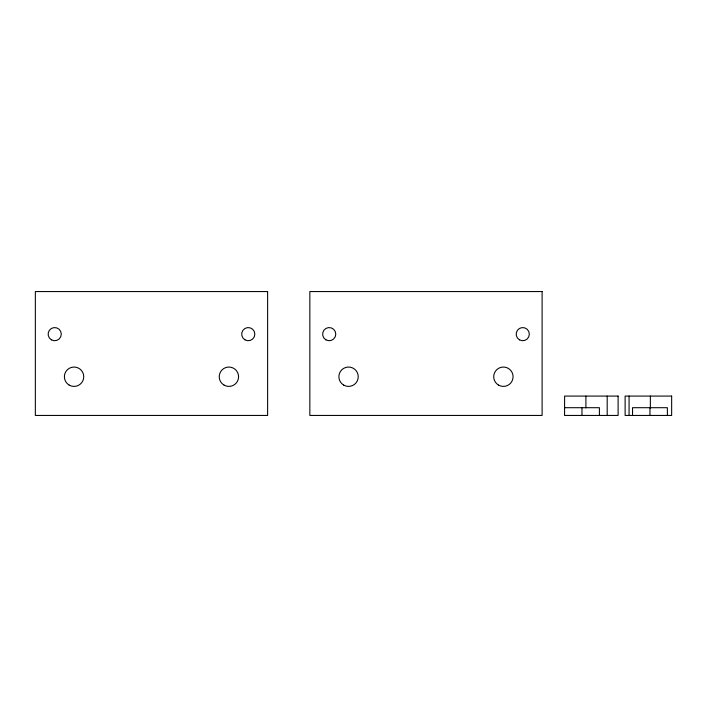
<?xml version="1.0" encoding="UTF-8"?>
<svg xmlns="http://www.w3.org/2000/svg" width="707" height="707" viewBox="0 0 707 707"><rect width="100%" height="100%" fill="white"/><g stroke="black" fill="none" stroke-linecap="round" stroke-linejoin="round"><path stroke-width="1.06" d="M564.557 407.7L599.395 407.7L599.395 415.442M667.373 415.442L667.373 407.7L632.535 407.7L632.535 415.442M650.36 396.079L650.36 407.912M649.954 407.7L649.954 415.442M629.071 396.079L629.071 415.442M607.198 396.079L607.198 415.442M585.909 396.079L585.909 407.912M581.976 407.7L581.976 415.442M267.617 291.558L35.35 291.558L35.35 415.442L267.617 415.442L267.617 291.558M542.11 291.558L309.843 291.558L309.843 415.442L542.11 415.442L542.11 291.558M618.112 396.079L564.619 396.079L564.557 415.442L618.112 415.442L618.112 396.079M671.65 396.079L625.121 396.079L625.121 415.442L671.65 415.442L671.65 396.079M325.909 339.846A6.584 6.584 0 0 0 335.781 334.146A6.584 6.584 0 0 0 325.909 328.446A6.584 6.584 0 0 0 325.909 339.846M519.468 339.846A6.584 6.584 0 0 0 529.34 334.146A6.584 6.584 0 0 0 519.468 328.446A6.584 6.584 0 0 0 519.468 339.846M343.717 385.112A9.677 9.677 0 0 0 358.237 376.725A9.677 9.677 0 0 0 343.717 368.347A9.677 9.677 0 0 0 343.717 385.112M498.559 385.112A9.677 9.677 0 0 0 513.079 376.725A9.677 9.677 0 0 0 498.559 368.347A9.677 9.677 0 0 0 498.559 385.112M51.417 339.846A6.584 6.584 0 0 0 61.288 334.146A6.584 6.584 0 0 0 51.417 328.446A6.584 6.584 0 0 0 51.417 339.846M244.976 339.846A6.584 6.584 0 0 0 254.847 334.146A6.584 6.584 0 0 0 244.976 328.446A6.584 6.584 0 0 0 244.976 339.846M69.224 385.112A9.677 9.677 0 0 0 83.744 376.725A9.677 9.677 0 0 0 69.224 368.347A9.677 9.677 0 0 0 69.224 385.112M224.066 385.112A9.677 9.677 0 0 0 238.586 376.725A9.677 9.677 0 0 0 224.066 368.347A9.677 9.677 0 0 0 224.066 385.112"/></g></svg>
